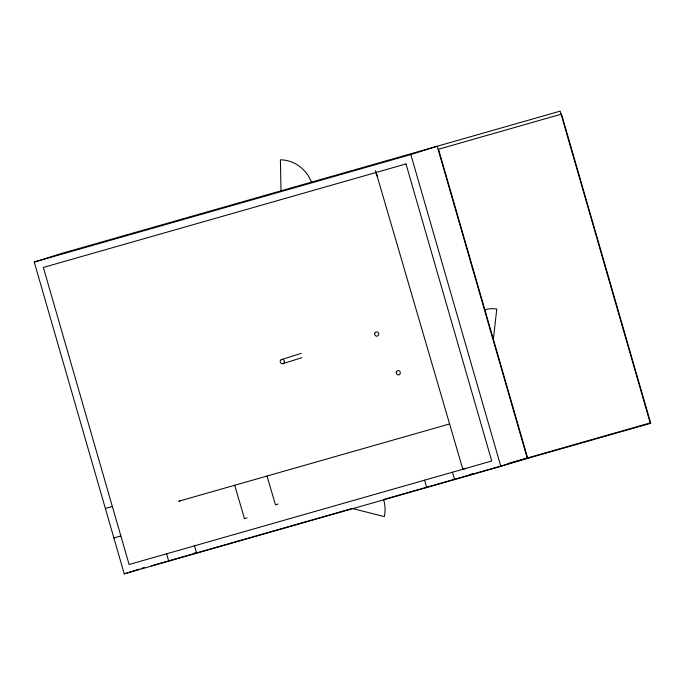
<?xml version="1.0" encoding="UTF-8"?>
<svg xmlns="http://www.w3.org/2000/svg" width="685" height="685" viewBox="0 0 685 685"><rect width="100%" height="100%" fill="white"/><g stroke="black" fill="none" stroke-linecap="round" stroke-linejoin="round"><path stroke-width="1.03" d="M493.371 339.203L496.779 309.012A30.679 29.027 72.4 0 0 484.86 309.731M281.278 359.642L281.175 359.685A2.183 2.072 72.4 0 0 280.996 363.238A2.183 2.072 72.4 0 0 284.258 362.305A2.183 2.072 72.4 0 0 282.203 359.385L281.278 359.642L301.152 353.374M34.25 262.064L410.837 154.579L437.201 146.239L527.193 458.042L500.838 466.382L124.242 573.859L34.25 262.064L60.614 253.724L560.184 111.141L650.185 422.936L507.679 463.608M375.466 172.791L376.356 172.509M282.879 363.666L301.939 357.638M180.814 500.572L178.776 501.214L449.591 423.955M278.127 504.006L275.464 504.845L267.039 476.032M247.045 517.86L244.468 518.673L234.698 485.263M124.242 573.859L139.457 569.047M141.478 568.404L144.526 567.445M465.86 468.377L462.854 469.328L376.116 172.577M105.37 508.458L112.349 506.472M113.881 537.939L120.851 535.944M193.932 553.283L196.929 552.427M469.841 474.534L472.83 473.686M151.325 565.81L352.227 508.476L384.353 516.593A34.515 32.649 72.4 0 0 383.626 499.511L449.703 480.656M450.713 480.365L481.101 471.691M482.112 471.4L650.75 423.279L561.52 114.121L438.537 149.227L527.767 458.376M410.837 154.579L500.838 466.382M375.517 170.505L377.118 176.028M452.477 472.205L454.609 479.577M424.572 480.168L426.695 487.54M194.514 545.825L196.638 553.197M166.601 553.797L168.733 561.161M281.03 191.038L280.413 159.81A34.515 32.649 72.4 0 1 311.281 181.679M405.991 163.946L43.352 267.441L129.097 564.5L491.727 461.005L405.991 163.946M396.29 372.22A2.158 2.038 72.4 0 0 398.884 374.841A2.158 2.038 72.4 0 0 399.689 371.244A2.158 2.038 72.4 0 0 396.29 372.22M374.729 333.501A2.158 2.038 72.4 0 0 377.324 336.13A2.158 2.038 72.4 0 0 378.129 332.533A2.158 2.038 72.4 0 0 374.729 333.501"/></g></svg>
